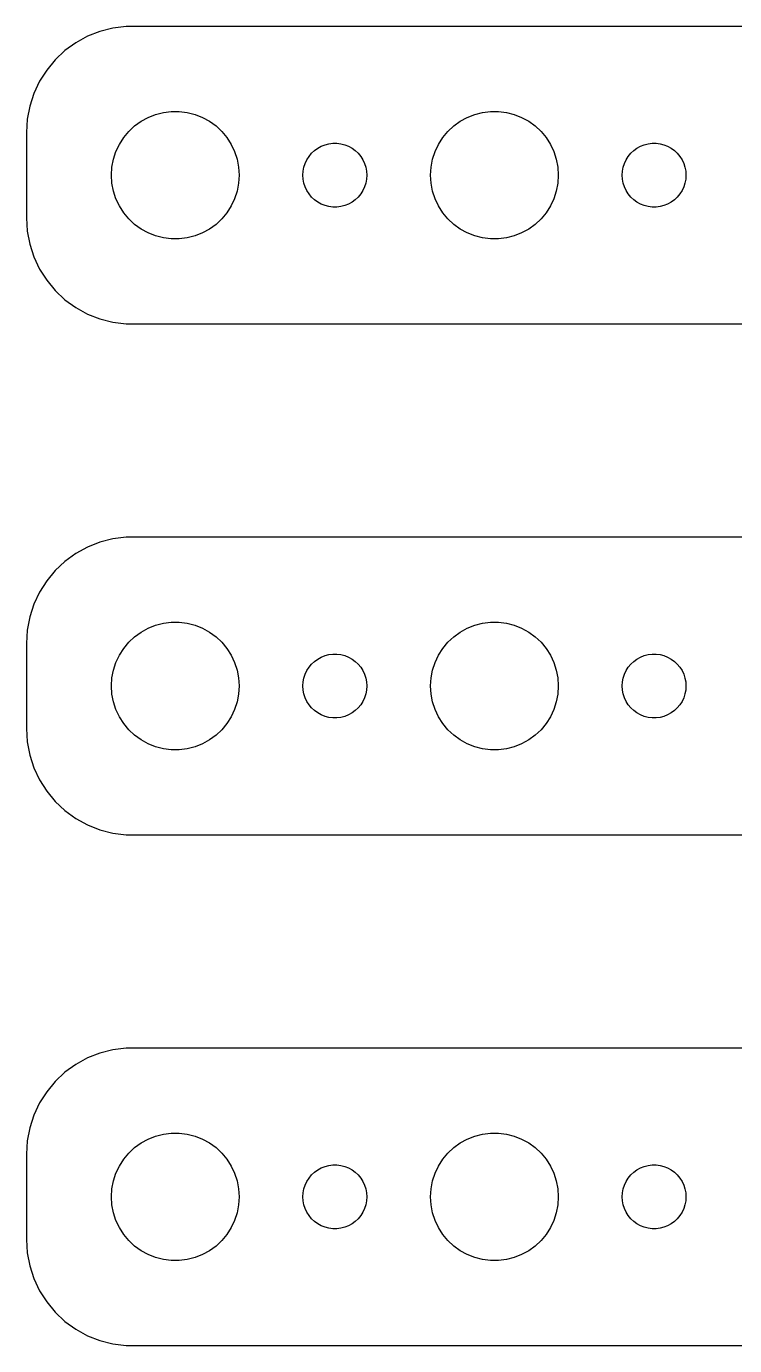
# Model space of a CAD drawing. Header units: metres. Extents: x -142 to 142, y 41 to 103.
# Drawn here: x -142 to -108.7, y 41 to 103 of the extents above; entities that cross this region are included whole.
import ezdxf

# ---------------------------------------------------------------- set-up
doc = ezdxf.new("R2010")
doc.units = ezdxf.units.M

msp = doc.modelspace()

# ---------------------------------------------------------------- linework, layer by layer
for p, q in [((-137.937, 102.911), (-138.545, 102.755)), ((-137.314, 102.99), (-137.937, 102.911)), ((137.314, 102.99), (-137.314, 102.99)), ((-139.129, 102.524), (-139.679, 102.222)), ((-138.545, 102.755), (-139.129, 102.524)), ((-140.187, 101.853), (-140.645, 101.423)), ((-139.679, 102.222), (-140.187, 101.853)), ((-140.645, 101.423), (-141.045, 100.939)), ((-141.382, 100.409), (-141.649, 99.8406)), ((-141.045, 100.939), (-141.382, 100.409)), ((-141.649, 99.8406), (-141.843, 99.2434)), ((-141.843, 99.2434), (-141.961, 98.6267)), ((-141.961, 98.6267), (-142, 98)), ((-136.607, 98.533), (-136.277, 98.7145)), ((-136.277, 98.7145), (-135.927, 98.8532)), ((-135.927, 98.8532), (-135.562, 98.9469)), ((-135.562, 98.9469), (-135.188, 98.9941)), ((-135.188, 98.9941), (-134.812, 98.9941)), ((-134.812, 98.9941), (-134.438, 98.9469)), ((-134.438, 98.9469), (-134.073, 98.8532)), ((-134.073, 98.8532), (-133.723, 98.7145)), ((-133.723, 98.7145), (-133.393, 98.533)), ((-121.607, 98.533), (-121.277, 98.7145)), ((-121.277, 98.7145), (-120.927, 98.8532)), ((-120.927, 98.8532), (-120.562, 98.9469)), ((-120.562, 98.9469), (-120.188, 98.9941)), ((-120.188, 98.9941), (-119.812, 98.9941)), ((-119.812, 98.9941), (-119.438, 98.9469)), ((-119.438, 98.9469), (-119.073, 98.8532)), ((-119.073, 98.8532), (-118.723, 98.7145)), ((-118.723, 98.7145), (-118.393, 98.533)), ((-142, 98), (-142, 94)), ((-137.427, 97.7634), (-137.187, 98.0536)), ((-137.187, 98.0536), (-136.912, 98.3115)), ((-136.912, 98.3115), (-136.607, 98.533)), ((-133.393, 98.533), (-133.088, 98.3115)), ((-133.088, 98.3115), (-132.813, 98.0536)), ((-132.813, 98.0536), (-132.573, 97.7634)), ((-122.427, 97.7634), (-122.187, 98.0536)), ((-122.187, 98.0536), (-121.912, 98.3115)), ((-121.912, 98.3115), (-121.607, 98.533)), ((-118.393, 98.533), (-118.088, 98.3115)), ((-118.088, 98.3115), (-117.813, 98.0536)), ((-117.813, 98.0536), (-117.573, 97.7634)), ((-137.789, 97.1044), (-137.629, 97.4453)), ((-137.629, 97.4453), (-137.427, 97.7634)), ((-132.573, 97.7634), (-132.371, 97.4453)), ((-132.371, 97.4453), (-132.211, 97.1044)), ((-128.304, 97.2665), (-128.139, 97.3572)), ((-128.139, 97.3572), (-127.964, 97.4266)), ((-127.964, 97.4266), (-127.781, 97.4734)), ((-127.781, 97.4734), (-127.594, 97.497)), ((-127.594, 97.497), (-127.406, 97.497)), ((-127.406, 97.497), (-127.219, 97.4734)), ((-127.219, 97.4734), (-127.036, 97.4266)), ((-127.036, 97.4266), (-126.861, 97.3572)), ((-126.861, 97.3572), (-126.696, 97.2665)), ((-122.789, 97.1044), (-122.629, 97.4453)), ((-122.629, 97.4453), (-122.427, 97.7634)), ((-117.573, 97.7634), (-117.371, 97.4453)), ((-117.371, 97.4453), (-117.211, 97.1044)), ((-113.304, 97.2665), (-113.139, 97.3572)), ((-113.139, 97.3572), (-112.964, 97.4266)), ((-112.964, 97.4266), (-112.781, 97.4734)), ((-112.781, 97.4734), (-112.594, 97.497)), ((-112.594, 97.497), (-112.406, 97.497)), ((-112.406, 97.497), (-112.219, 97.4734)), ((-112.219, 97.4734), (-112.036, 97.4266)), ((-112.036, 97.4266), (-111.861, 97.3572)), ((-111.861, 97.3572), (-111.696, 97.2665)), ((-137.976, 96.376), (-137.906, 96.7461)), ((-137.906, 96.7461), (-137.789, 97.1044)), ((-132.211, 97.1044), (-132.094, 96.7461)), ((-132.094, 96.7461), (-132.024, 96.376)), ((-128.895, 96.5522), (-128.814, 96.7226)), ((-128.814, 96.7226), (-128.714, 96.8817)), ((-128.714, 96.8817), (-128.593, 97.0268)), ((-128.593, 97.0268), (-128.456, 97.1558)), ((-128.456, 97.1558), (-128.304, 97.2665)), ((-126.696, 97.2665), (-126.544, 97.1558)), ((-126.544, 97.1558), (-126.407, 97.0268)), ((-126.407, 97.0268), (-126.286, 96.8817)), ((-126.286, 96.8817), (-126.186, 96.7226)), ((-126.186, 96.7226), (-126.105, 96.5522)), ((-122.976, 96.376), (-122.906, 96.7461)), ((-122.906, 96.7461), (-122.789, 97.1044)), ((-117.211, 97.1044), (-117.094, 96.7461)), ((-117.094, 96.7461), (-117.024, 96.376)), ((-113.895, 96.5522), (-113.814, 96.7226)), ((-113.814, 96.7226), (-113.714, 96.8817)), ((-113.714, 96.8817), (-113.593, 97.0268)), ((-113.593, 97.0268), (-113.456, 97.1558)), ((-113.456, 97.1558), (-113.304, 97.2665)), ((-111.696, 97.2665), (-111.544, 97.1558)), ((-111.544, 97.1558), (-111.407, 97.0268)), ((-111.407, 97.0268), (-111.286, 96.8817)), ((-111.286, 96.8817), (-111.186, 96.7226)), ((-111.186, 96.7226), (-111.105, 96.5522)), ((-138, 96), (-137.976, 96.376)), ((-132.024, 96.376), (-132, 96)), ((-129, 96), (-128.988, 96.188)), ((-128.988, 96.188), (-128.953, 96.373)), ((-128.953, 96.373), (-128.895, 96.5522)), ((-126.105, 96.5522), (-126.047, 96.373)), ((-126.047, 96.373), (-126.012, 96.188)), ((-126.012, 96.188), (-126, 96)), ((-123, 96), (-122.976, 96.376)), ((-117.024, 96.376), (-117, 96)), ((-114, 96), (-113.988, 96.188)), ((-113.988, 96.188), (-113.953, 96.373)), ((-113.953, 96.373), (-113.895, 96.5522)), ((-111.105, 96.5522), (-111.047, 96.373)), ((-111.047, 96.373), (-111.012, 96.188)), ((-111.012, 96.188), (-111, 96)), ((-137.976, 95.624), (-138, 96)), ((-137.906, 95.2539), (-137.976, 95.624)), ((-132.024, 95.624), (-132.094, 95.2539)), ((-132, 96), (-132.024, 95.624)), ((-128.988, 95.812), (-129, 96)), ((-128.953, 95.627), (-128.988, 95.812)), ((-128.895, 95.4478), (-128.953, 95.627)), ((-126.047, 95.627), (-126.105, 95.4478)), ((-126.012, 95.812), (-126.047, 95.627)), ((-126, 96), (-126.012, 95.812)), ((-122.976, 95.624), (-123, 96)), ((-122.906, 95.2539), (-122.976, 95.624)), ((-117.024, 95.624), (-117.094, 95.2539)), ((-117, 96), (-117.024, 95.624)), ((-113.988, 95.812), (-114, 96)), ((-113.953, 95.627), (-113.988, 95.812)), ((-113.895, 95.4478), (-113.953, 95.627)), ((-111.047, 95.627), (-111.105, 95.4478)), ((-111.012, 95.812), (-111.047, 95.627)), ((-111, 96), (-111.012, 95.812)), ((-137.789, 94.8956), (-137.906, 95.2539)), ((-137.629, 94.5547), (-137.789, 94.8956)), ((-132.211, 94.8956), (-132.371, 94.5547)), ((-132.094, 95.2539), (-132.211, 94.8956)), ((-128.814, 95.2774), (-128.895, 95.4478)), ((-128.714, 95.1183), (-128.814, 95.2774)), ((-128.593, 94.9732), (-128.714, 95.1183)), ((-128.456, 94.8442), (-128.593, 94.9732)), ((-128.304, 94.7335), (-128.456, 94.8442)), ((-126.544, 94.8442), (-126.696, 94.7335)), ((-126.407, 94.9732), (-126.544, 94.8442)), ((-126.286, 95.1183), (-126.407, 94.9732)), ((-126.186, 95.2774), (-126.286, 95.1183)), ((-126.105, 95.4478), (-126.186, 95.2774)), ((-122.789, 94.8956), (-122.906, 95.2539)), ((-122.629, 94.5547), (-122.789, 94.8956)), ((-117.211, 94.8956), (-117.371, 94.5547)), ((-117.094, 95.2539), (-117.211, 94.8956)), ((-113.814, 95.2774), (-113.895, 95.4478)), ((-113.714, 95.1183), (-113.814, 95.2774)), ((-113.593, 94.9732), (-113.714, 95.1183)), ((-113.456, 94.8442), (-113.593, 94.9732)), ((-113.304, 94.7335), (-113.456, 94.8442)), ((-111.544, 94.8442), (-111.696, 94.7335)), ((-111.407, 94.9732), (-111.544, 94.8442)), ((-111.286, 95.1183), (-111.407, 94.9732)), ((-111.186, 95.2774), (-111.286, 95.1183)), ((-111.105, 95.4478), (-111.186, 95.2774)), ((-137.427, 94.2366), (-137.629, 94.5547)), ((-137.187, 93.9464), (-137.427, 94.2366)), ((-132.573, 94.2366), (-132.813, 93.9464)), ((-132.371, 94.5547), (-132.573, 94.2366)), ((-128.139, 94.6428), (-128.304, 94.7335)), ((-127.964, 94.5734), (-128.139, 94.6428)), ((-127.781, 94.5266), (-127.964, 94.5734)), ((-127.594, 94.503), (-127.781, 94.5266)), ((-127.406, 94.503), (-127.594, 94.503)), ((-127.219, 94.5266), (-127.406, 94.503)), ((-127.036, 94.5734), (-127.219, 94.5266)), ((-126.861, 94.6428), (-127.036, 94.5734)), ((-126.696, 94.7335), (-126.861, 94.6428)), ((-122.427, 94.2366), (-122.629, 94.5547)), ((-122.187, 93.9464), (-122.427, 94.2366)), ((-117.573, 94.2366), (-117.813, 93.9464)), ((-117.371, 94.5547), (-117.573, 94.2366)), ((-113.139, 94.6428), (-113.304, 94.7335)), ((-112.964, 94.5734), (-113.139, 94.6428)), ((-112.781, 94.5266), (-112.964, 94.5734)), ((-112.594, 94.503), (-112.781, 94.5266)), ((-112.406, 94.503), (-112.594, 94.503)), ((-112.219, 94.5266), (-112.406, 94.503)), ((-112.036, 94.5734), (-112.219, 94.5266)), ((-111.861, 94.6428), (-112.036, 94.5734)), ((-111.696, 94.7335), (-111.861, 94.6428)), ((-142, 94), (-141.961, 93.3733)), ((-136.912, 93.6885), (-137.187, 93.9464)), ((-136.607, 93.467), (-136.912, 93.6885)), ((-133.088, 93.6885), (-133.393, 93.467)), ((-132.813, 93.9464), (-133.088, 93.6885)), ((-121.912, 93.6885), (-122.187, 93.9464)), ((-121.607, 93.467), (-121.912, 93.6885)), ((-118.088, 93.6885), (-118.393, 93.467)), ((-117.813, 93.9464), (-118.088, 93.6885)), ((-141.961, 93.3733), (-141.843, 92.7566)), ((-136.277, 93.2855), (-136.607, 93.467)), ((-135.927, 93.1468), (-136.277, 93.2855)), ((-135.562, 93.0531), (-135.927, 93.1468)), ((-135.188, 93.0059), (-135.562, 93.0531)), ((-134.812, 93.0059), (-135.188, 93.0059)), ((-134.438, 93.0531), (-134.812, 93.0059)), ((-134.073, 93.1468), (-134.438, 93.0531)), ((-133.723, 93.2855), (-134.073, 93.1468)), ((-133.393, 93.467), (-133.723, 93.2855)), ((-121.277, 93.2855), (-121.607, 93.467)), ((-120.927, 93.1468), (-121.277, 93.2855)), ((-120.562, 93.0531), (-120.927, 93.1468)), ((-120.188, 93.0059), (-120.562, 93.0531)), ((-119.812, 93.0059), (-120.188, 93.0059)), ((-119.438, 93.0531), (-119.812, 93.0059)), ((-119.073, 93.1468), (-119.438, 93.0531)), ((-118.723, 93.2855), (-119.073, 93.1468)), ((-118.393, 93.467), (-118.723, 93.2855)), ((-141.843, 92.7566), (-141.649, 92.1594)), ((-141.649, 92.1594), (-141.382, 91.5912)), ((-141.382, 91.5912), (-141.045, 91.0611)), ((-141.045, 91.0611), (-140.645, 90.5773)), ((-140.645, 90.5773), (-140.187, 90.1474)), ((-140.187, 90.1474), (-139.679, 89.7784)), ((-139.679, 89.7784), (-139.129, 89.4759)), ((-139.129, 89.4759), (-138.545, 89.2447)), ((-138.545, 89.2447), (-137.937, 89.0886)), ((-137.937, 89.0886), (-137.314, 89.0099)), ((-137.314, 89.0099), (137.314, 89.0099)), ((-138.545, 78.7553), (-139.129, 78.5241)), ((-137.937, 78.9114), (-138.545, 78.7553)), ((-137.314, 78.9901), (-137.937, 78.9114)), ((137.314, 78.9901), (-137.314, 78.9901)), ((-139.679, 78.2216), (-140.187, 77.8526)), ((-139.129, 78.5241), (-139.679, 78.2216)), ((-140.187, 77.8526), (-140.645, 77.4227)), ((-141.045, 76.9389), (-141.382, 76.4088)), ((-140.645, 77.4227), (-141.045, 76.9389)), ((-141.382, 76.4088), (-141.649, 75.8406)), ((-141.649, 75.8406), (-141.843, 75.2434)), ((-141.843, 75.2434), (-141.961, 74.6267)), ((-141.961, 74.6267), (-142, 74)), ((-136.912, 74.3115), (-136.607, 74.533)), ((-136.607, 74.533), (-136.277, 74.7145)), ((-136.277, 74.7145), (-135.927, 74.8532)), ((-135.927, 74.8532), (-135.562, 74.9469)), ((-135.562, 74.9469), (-135.188, 74.9941)), ((-135.188, 74.9941), (-134.812, 74.9941)), ((-134.812, 74.9941), (-134.438, 74.9469)), ((-134.438, 74.9469), (-134.073, 74.8532)), ((-134.073, 74.8532), (-133.723, 74.7145)), ((-133.723, 74.7145), (-133.393, 74.533)), ((-133.393, 74.533), (-133.088, 74.3115)), ((-121.912, 74.3115), (-121.607, 74.533)), ((-121.607, 74.533), (-121.277, 74.7145)), ((-121.277, 74.7145), (-120.927, 74.8532)), ((-120.927, 74.8532), (-120.562, 74.9469)), ((-120.562, 74.9469), (-120.188, 74.9941)), ((-120.188, 74.9941), (-119.812, 74.9941)), ((-119.812, 74.9941), (-119.438, 74.9469)), ((-119.438, 74.9469), (-119.073, 74.8532)), ((-119.073, 74.8532), (-118.723, 74.7145)), ((-118.723, 74.7145), (-118.393, 74.533)), ((-118.393, 74.533), (-118.088, 74.3115)), ((-142, 74), (-142, 70)), ((-137.629, 73.4453), (-137.427, 73.7634)), ((-137.427, 73.7634), (-137.187, 74.0536)), ((-137.187, 74.0536), (-136.912, 74.3115)), ((-133.088, 74.3115), (-132.813, 74.0536)), ((-132.813, 74.0536), (-132.573, 73.7634)), ((-132.573, 73.7634), (-132.371, 73.4453)), ((-122.629, 73.4453), (-122.427, 73.7634)), ((-122.427, 73.7634), (-122.187, 74.0536)), ((-122.187, 74.0536), (-121.912, 74.3115)), ((-118.088, 74.3115), (-117.813, 74.0536)), ((-117.813, 74.0536), (-117.573, 73.7634)), ((-117.573, 73.7634), (-117.371, 73.4453)), ((-137.789, 73.1044), (-137.629, 73.4453)), ((-132.371, 73.4453), (-132.211, 73.1044)), ((-128.593, 73.0268), (-128.456, 73.1558)), ((-128.456, 73.1558), (-128.304, 73.2665)), ((-128.304, 73.2665), (-128.139, 73.3572)), ((-128.139, 73.3572), (-127.964, 73.4266)), ((-127.964, 73.4266), (-127.781, 73.4734)), ((-127.781, 73.4734), (-127.594, 73.497)), ((-127.594, 73.497), (-127.406, 73.497)), ((-127.406, 73.497), (-127.219, 73.4734)), ((-127.219, 73.4734), (-127.036, 73.4266)), ((-127.036, 73.4266), (-126.861, 73.3572)), ((-126.861, 73.3572), (-126.696, 73.2665)), ((-126.696, 73.2665), (-126.544, 73.1558)), ((-126.544, 73.1558), (-126.407, 73.0268)), ((-122.789, 73.1044), (-122.629, 73.4453)), ((-117.371, 73.4453), (-117.211, 73.1044)), ((-113.593, 73.0268), (-113.456, 73.1558)), ((-113.456, 73.1558), (-113.304, 73.2665)), ((-113.304, 73.2665), (-113.139, 73.3572)), ((-113.139, 73.3572), (-112.964, 73.4266)), ((-112.964, 73.4266), (-112.781, 73.4734)), ((-112.781, 73.4734), (-112.594, 73.497)), ((-112.594, 73.497), (-112.406, 73.497)), ((-112.406, 73.497), (-112.219, 73.4734)), ((-112.219, 73.4734), (-112.036, 73.4266)), ((-112.036, 73.4266), (-111.861, 73.3572)), ((-111.861, 73.3572), (-111.696, 73.2665)), ((-111.696, 73.2665), (-111.544, 73.1558)), ((-111.544, 73.1558), (-111.407, 73.0268)), ((-137.976, 72.376), (-137.906, 72.7461)), ((-137.906, 72.7461), (-137.789, 73.1044)), ((-132.211, 73.1044), (-132.094, 72.7461)), ((-132.094, 72.7461), (-132.024, 72.376)), ((-128.953, 72.373), (-128.895, 72.5522)), ((-128.895, 72.5522), (-128.814, 72.7226)), ((-128.814, 72.7226), (-128.714, 72.8817)), ((-128.714, 72.8817), (-128.593, 73.0268)), ((-126.407, 73.0268), (-126.286, 72.8817)), ((-126.286, 72.8817), (-126.186, 72.7226)), ((-126.186, 72.7226), (-126.105, 72.5522)), ((-126.105, 72.5522), (-126.047, 72.373)), ((-122.976, 72.376), (-122.906, 72.7461)), ((-122.906, 72.7461), (-122.789, 73.1044)), ((-117.211, 73.1044), (-117.094, 72.7461)), ((-117.094, 72.7461), (-117.024, 72.376)), ((-113.953, 72.373), (-113.895, 72.5522)), ((-113.895, 72.5522), (-113.814, 72.7226)), ((-113.814, 72.7226), (-113.714, 72.8817)), ((-113.714, 72.8817), (-113.593, 73.0268)), ((-111.407, 73.0268), (-111.286, 72.8817)), ((-111.286, 72.8817), (-111.186, 72.7226)), ((-111.186, 72.7226), (-111.105, 72.5522)), ((-111.105, 72.5522), (-111.047, 72.373)), ((-138, 72), (-137.976, 72.376)), ((-137.976, 71.624), (-138, 72)), ((-132.024, 72.376), (-132, 72)), ((-132, 72), (-132.024, 71.624)), ((-129, 72), (-128.988, 72.188)), ((-128.988, 71.812), (-129, 72)), ((-128.988, 72.188), (-128.953, 72.373)), ((-126.047, 72.373), (-126.012, 72.188)), ((-126.012, 72.188), (-126, 72)), ((-126, 72), (-126.012, 71.812)), ((-123, 72), (-122.976, 72.376)), ((-122.976, 71.624), (-123, 72)), ((-117.024, 72.376), (-117, 72)), ((-117, 72), (-117.024, 71.624)), ((-114, 72), (-113.988, 72.188)), ((-113.988, 71.812), (-114, 72)), ((-113.988, 72.188), (-113.953, 72.373)), ((-111.047, 72.373), (-111.012, 72.188)), ((-111.012, 72.188), (-111, 72)), ((-111, 72), (-111.012, 71.812)), ((-137.906, 71.2539), (-137.976, 71.624)), ((-132.024, 71.624), (-132.094, 71.2539)), ((-128.953, 71.627), (-128.988, 71.812)), ((-128.895, 71.4478), (-128.953, 71.627)), ((-128.814, 71.2774), (-128.895, 71.4478)), ((-128.714, 71.1183), (-128.814, 71.2774)), ((-126.186, 71.2774), (-126.286, 71.1183)), ((-126.105, 71.4478), (-126.186, 71.2774)), ((-126.047, 71.627), (-126.105, 71.4478)), ((-126.012, 71.812), (-126.047, 71.627)), ((-122.906, 71.2539), (-122.976, 71.624)), ((-117.024, 71.624), (-117.094, 71.2539)), ((-113.953, 71.627), (-113.988, 71.812)), ((-113.895, 71.4478), (-113.953, 71.627)), ((-113.814, 71.2774), (-113.895, 71.4478)), ((-113.714, 71.1183), (-113.814, 71.2774)), ((-111.186, 71.2774), (-111.286, 71.1183)), ((-111.105, 71.4478), (-111.186, 71.2774)), ((-111.047, 71.627), (-111.105, 71.4478)), ((-111.012, 71.812), (-111.047, 71.627)), ((-137.789, 70.8956), (-137.906, 71.2539)), ((-137.629, 70.5547), (-137.789, 70.8956)), ((-132.211, 70.8956), (-132.371, 70.5547)), ((-132.094, 71.2539), (-132.211, 70.8956)), ((-128.593, 70.9732), (-128.714, 71.1183)), ((-128.456, 70.8442), (-128.593, 70.9732)), ((-128.304, 70.7335), (-128.456, 70.8442)), ((-128.139, 70.6428), (-128.304, 70.7335)), ((-126.696, 70.7335), (-126.861, 70.6428)), ((-126.544, 70.8442), (-126.696, 70.7335)), ((-126.407, 70.9732), (-126.544, 70.8442)), ((-126.286, 71.1183), (-126.407, 70.9732)), ((-122.789, 70.8956), (-122.906, 71.2539)), ((-122.629, 70.5547), (-122.789, 70.8956)), ((-117.211, 70.8956), (-117.371, 70.5547)), ((-117.094, 71.2539), (-117.211, 70.8956)), ((-113.593, 70.9732), (-113.714, 71.1183)), ((-113.456, 70.8442), (-113.593, 70.9732)), ((-113.304, 70.7335), (-113.456, 70.8442)), ((-113.139, 70.6428), (-113.304, 70.7335)), ((-111.696, 70.7335), (-111.861, 70.6428)), ((-111.544, 70.8442), (-111.696, 70.7335)), ((-111.407, 70.9732), (-111.544, 70.8442)), ((-111.286, 71.1183), (-111.407, 70.9732)), ((-137.427, 70.2366), (-137.629, 70.5547)), ((-137.187, 69.9464), (-137.427, 70.2366)), ((-132.573, 70.2366), (-132.813, 69.9464)), ((-132.371, 70.5547), (-132.573, 70.2366)), ((-127.964, 70.5734), (-128.139, 70.6428)), ((-127.781, 70.5266), (-127.964, 70.5734)), ((-127.594, 70.503), (-127.781, 70.5266)), ((-127.406, 70.503), (-127.594, 70.503)), ((-127.219, 70.5266), (-127.406, 70.503)), ((-127.036, 70.5734), (-127.219, 70.5266)), ((-126.861, 70.6428), (-127.036, 70.5734)), ((-122.427, 70.2366), (-122.629, 70.5547)), ((-122.187, 69.9464), (-122.427, 70.2366)), ((-117.573, 70.2366), (-117.813, 69.9464)), ((-117.371, 70.5547), (-117.573, 70.2366)), ((-112.964, 70.5734), (-113.139, 70.6428)), ((-112.781, 70.5266), (-112.964, 70.5734)), ((-112.594, 70.503), (-112.781, 70.5266)), ((-112.406, 70.503), (-112.594, 70.503)), ((-112.219, 70.5266), (-112.406, 70.503)), ((-112.036, 70.5734), (-112.219, 70.5266)), ((-111.861, 70.6428), (-112.036, 70.5734)), ((-142, 70), (-141.961, 69.3733)), ((-136.912, 69.6885), (-137.187, 69.9464)), ((-136.607, 69.467), (-136.912, 69.6885)), ((-136.277, 69.2855), (-136.607, 69.467)), ((-133.393, 69.467), (-133.723, 69.2855)), ((-133.088, 69.6885), (-133.393, 69.467)), ((-132.813, 69.9464), (-133.088, 69.6885)), ((-121.912, 69.6885), (-122.187, 69.9464)), ((-121.607, 69.467), (-121.912, 69.6885)), ((-121.277, 69.2855), (-121.607, 69.467)), ((-118.393, 69.467), (-118.723, 69.2855)), ((-118.088, 69.6885), (-118.393, 69.467)), ((-117.813, 69.9464), (-118.088, 69.6885)), ((-141.961, 69.3733), (-141.843, 68.7566)), ((-135.927, 69.1468), (-136.277, 69.2855)), ((-135.562, 69.0531), (-135.927, 69.1468)), ((-135.188, 69.0059), (-135.562, 69.0531)), ((-134.812, 69.0059), (-135.188, 69.0059)), ((-134.438, 69.0531), (-134.812, 69.0059)), ((-134.073, 69.1468), (-134.438, 69.0531)), ((-133.723, 69.2855), (-134.073, 69.1468)), ((-120.927, 69.1468), (-121.277, 69.2855)), ((-120.562, 69.0531), (-120.927, 69.1468)), ((-120.188, 69.0059), (-120.562, 69.0531)), ((-119.812, 69.0059), (-120.188, 69.0059)), ((-119.438, 69.0531), (-119.812, 69.0059)), ((-119.073, 69.1468), (-119.438, 69.0531)), ((-118.723, 69.2855), (-119.073, 69.1468)), ((-141.843, 68.7566), (-141.649, 68.1594)), ((-141.649, 68.1594), (-141.382, 67.5912)), ((-141.382, 67.5912), (-141.045, 67.0611)), ((-141.045, 67.0611), (-140.645, 66.5773)), ((-140.645, 66.5773), (-140.187, 66.1474)), ((-140.187, 66.1474), (-139.679, 65.7784)), ((-139.679, 65.7784), (-139.129, 65.4759)), ((-139.129, 65.4759), (-138.545, 65.2447)), ((-138.545, 65.2447), (-137.937, 65.0886)), ((-137.937, 65.0886), (-137.314, 65.0099)), ((-137.314, 65.0099), (137.314, 65.0099)), ((-138.545, 54.7553), (-139.129, 54.5241)), ((-137.937, 54.9114), (-138.545, 54.7553)), ((-137.314, 54.9901), (-137.937, 54.9114)), ((137.314, 54.9901), (-137.314, 54.9901)), ((-139.679, 54.2216), (-140.187, 53.8526)), ((-139.129, 54.5241), (-139.679, 54.2216)), ((-140.645, 53.4227), (-141.045, 52.9389)), ((-140.187, 53.8526), (-140.645, 53.4227)), ((-141.045, 52.9389), (-141.382, 52.4088)), ((-141.382, 52.4088), (-141.649, 51.8406)), ((-141.649, 51.8406), (-141.843, 51.2434)), ((-141.843, 51.2434), (-141.961, 50.6267)), ((-136.277, 50.7145), (-135.927, 50.8532)), ((-135.927, 50.8532), (-135.562, 50.9469)), ((-135.562, 50.9469), (-135.188, 50.9941)), ((-135.188, 50.9941), (-134.812, 50.9941)), ((-134.812, 50.9941), (-134.438, 50.9469)), ((-134.438, 50.9469), (-134.073, 50.8532)), ((-134.073, 50.8532), (-133.723, 50.7145)), ((-121.277, 50.7145), (-120.927, 50.8532)), ((-120.927, 50.8532), (-120.562, 50.9469)), ((-120.562, 50.9469), (-120.188, 50.9941)), ((-120.188, 50.9941), (-119.812, 50.9941)), ((-119.812, 50.9941), (-119.438, 50.9469)), ((-119.438, 50.9469), (-119.073, 50.8532)), ((-119.073, 50.8532), (-118.723, 50.7145)), ((-141.961, 50.6267), (-142, 50)), ((-137.187, 50.0536), (-136.912, 50.3115)), ((-136.912, 50.3115), (-136.607, 50.533)), ((-136.607, 50.533), (-136.277, 50.7145)), ((-133.723, 50.7145), (-133.393, 50.533)), ((-133.393, 50.533), (-133.088, 50.3115)), ((-133.088, 50.3115), (-132.813, 50.0536)), ((-122.187, 50.0536), (-121.912, 50.3115)), ((-121.912, 50.3115), (-121.607, 50.533)), ((-121.607, 50.533), (-121.277, 50.7145)), ((-118.723, 50.7145), (-118.393, 50.533)), ((-118.393, 50.533), (-118.088, 50.3115)), ((-118.088, 50.3115), (-117.813, 50.0536)), ((-142, 50), (-142, 46)), ((-137.629, 49.4453), (-137.427, 49.7634)), ((-137.427, 49.7634), (-137.187, 50.0536)), ((-132.813, 50.0536), (-132.573, 49.7634)), ((-132.573, 49.7634), (-132.371, 49.4453)), ((-122.629, 49.4453), (-122.427, 49.7634)), ((-122.427, 49.7634), (-122.187, 50.0536)), ((-117.813, 50.0536), (-117.573, 49.7634)), ((-117.573, 49.7634), (-117.371, 49.4453)), ((-137.906, 48.7461), (-137.789, 49.1044)), ((-137.789, 49.1044), (-137.629, 49.4453)), ((-132.371, 49.4453), (-132.211, 49.1044)), ((-132.211, 49.1044), (-132.094, 48.7461)), ((-128.714, 48.8817), (-128.593, 49.0268)), ((-128.593, 49.0268), (-128.456, 49.1558)), ((-128.456, 49.1558), (-128.304, 49.2665)), ((-128.304, 49.2665), (-128.139, 49.3572)), ((-128.139, 49.3572), (-127.964, 49.4266)), ((-127.964, 49.4266), (-127.781, 49.4734)), ((-127.781, 49.4734), (-127.594, 49.497)), ((-127.594, 49.497), (-127.406, 49.497)), ((-127.406, 49.497), (-127.219, 49.4734)), ((-127.219, 49.4734), (-127.036, 49.4266)), ((-127.036, 49.4266), (-126.861, 49.3572)), ((-126.861, 49.3572), (-126.696, 49.2665)), ((-126.696, 49.2665), (-126.544, 49.1558)), ((-126.544, 49.1558), (-126.407, 49.0268)), ((-126.407, 49.0268), (-126.286, 48.8817)), ((-122.906, 48.7461), (-122.789, 49.1044)), ((-122.789, 49.1044), (-122.629, 49.4453)), ((-117.371, 49.4453), (-117.211, 49.1044)), ((-117.211, 49.1044), (-117.094, 48.7461)), ((-113.714, 48.8817), (-113.593, 49.0268)), ((-113.593, 49.0268), (-113.456, 49.1558)), ((-113.456, 49.1558), (-113.304, 49.2665)), ((-113.304, 49.2665), (-113.139, 49.3572)), ((-113.139, 49.3572), (-112.964, 49.4266)), ((-112.964, 49.4266), (-112.781, 49.4734)), ((-112.781, 49.4734), (-112.594, 49.497)), ((-112.594, 49.497), (-112.406, 49.497)), ((-112.406, 49.497), (-112.219, 49.4734)), ((-112.219, 49.4734), (-112.036, 49.4266)), ((-112.036, 49.4266), (-111.861, 49.3572)), ((-111.861, 49.3572), (-111.696, 49.2665)), ((-111.696, 49.2665), (-111.544, 49.1558)), ((-111.544, 49.1558), (-111.407, 49.0268)), ((-111.407, 49.0268), (-111.286, 48.8817)), ((-138, 48), (-137.976, 48.376)), ((-137.976, 48.376), (-137.906, 48.7461)), ((-132.094, 48.7461), (-132.024, 48.376)), ((-132.024, 48.376), (-132, 48)), ((-128.988, 48.188), (-128.953, 48.373)), ((-128.953, 48.373), (-128.895, 48.5522)), ((-128.895, 48.5522), (-128.814, 48.7226)), ((-128.814, 48.7226), (-128.714, 48.8817)), ((-126.286, 48.8817), (-126.186, 48.7226)), ((-126.186, 48.7226), (-126.105, 48.5522)), ((-126.105, 48.5522), (-126.047, 48.373)), ((-126.047, 48.373), (-126.012, 48.188)), ((-123, 48), (-122.976, 48.376)), ((-122.976, 48.376), (-122.906, 48.7461)), ((-117.094, 48.7461), (-117.024, 48.376)), ((-117.024, 48.376), (-117, 48)), ((-113.988, 48.188), (-113.953, 48.373)), ((-113.953, 48.373), (-113.895, 48.5522)), ((-113.895, 48.5522), (-113.814, 48.7226)), ((-113.814, 48.7226), (-113.714, 48.8817)), ((-111.286, 48.8817), (-111.186, 48.7226)), ((-111.186, 48.7226), (-111.105, 48.5522)), ((-111.105, 48.5522), (-111.047, 48.373)), ((-111.047, 48.373), (-111.012, 48.188)), ((-137.976, 47.624), (-138, 48)), ((-132, 48), (-132.024, 47.624)), ((-129, 48), (-128.988, 48.188)), ((-128.988, 47.812), (-129, 48)), ((-128.953, 47.627), (-128.988, 47.812)), ((-126.012, 47.812), (-126.047, 47.627)), ((-126.012, 48.188), (-126, 48)), ((-126, 48), (-126.012, 47.812)), ((-122.976, 47.624), (-123, 48)), ((-117, 48), (-117.024, 47.624)), ((-114, 48), (-113.988, 48.188)), ((-113.988, 47.812), (-114, 48)), ((-113.953, 47.627), (-113.988, 47.812)), ((-111.012, 47.812), (-111.047, 47.627)), ((-111.012, 48.188), (-111, 48)), ((-111, 48), (-111.012, 47.812)), ((-137.906, 47.2539), (-137.976, 47.624)), ((-137.789, 46.8956), (-137.906, 47.2539)), ((-132.094, 47.2539), (-132.211, 46.8956)), ((-132.024, 47.624), (-132.094, 47.2539)), ((-128.895, 47.4478), (-128.953, 47.627)), ((-128.814, 47.2774), (-128.895, 47.4478)), ((-128.714, 47.1183), (-128.814, 47.2774)), ((-128.593, 46.9732), (-128.714, 47.1183)), ((-126.286, 47.1183), (-126.407, 46.9732)), ((-126.186, 47.2774), (-126.286, 47.1183)), ((-126.105, 47.4478), (-126.186, 47.2774)), ((-126.047, 47.627), (-126.105, 47.4478)), ((-122.906, 47.2539), (-122.976, 47.624)), ((-122.789, 46.8956), (-122.906, 47.2539)), ((-117.094, 47.2539), (-117.211, 46.8956)), ((-117.024, 47.624), (-117.094, 47.2539)), ((-113.895, 47.4478), (-113.953, 47.627)), ((-113.814, 47.2774), (-113.895, 47.4478)), ((-113.714, 47.1183), (-113.814, 47.2774)), ((-113.593, 46.9732), (-113.714, 47.1183)), ((-111.286, 47.1183), (-111.407, 46.9732)), ((-111.186, 47.2774), (-111.286, 47.1183)), ((-111.105, 47.4478), (-111.186, 47.2774)), ((-111.047, 47.627), (-111.105, 47.4478)), ((-137.629, 46.5547), (-137.789, 46.8956)), ((-137.427, 46.2366), (-137.629, 46.5547)), ((-132.371, 46.5547), (-132.573, 46.2366)), ((-132.211, 46.8956), (-132.371, 46.5547)), ((-128.456, 46.8442), (-128.593, 46.9732)), ((-128.304, 46.7335), (-128.456, 46.8442)), ((-128.139, 46.6428), (-128.304, 46.7335)), ((-127.964, 46.5734), (-128.139, 46.6428)), ((-127.781, 46.5266), (-127.964, 46.5734)), ((-127.594, 46.503), (-127.781, 46.5266)), ((-127.406, 46.503), (-127.594, 46.503)), ((-127.219, 46.5266), (-127.406, 46.503)), ((-127.036, 46.5734), (-127.219, 46.5266)), ((-126.861, 46.6428), (-127.036, 46.5734)), ((-126.696, 46.7335), (-126.861, 46.6428)), ((-126.544, 46.8442), (-126.696, 46.7335)), ((-126.407, 46.9732), (-126.544, 46.8442)), ((-122.629, 46.5547), (-122.789, 46.8956)), ((-122.427, 46.2366), (-122.629, 46.5547)), ((-117.371, 46.5547), (-117.573, 46.2366)), ((-117.211, 46.8956), (-117.371, 46.5547)), ((-113.456, 46.8442), (-113.593, 46.9732)), ((-113.304, 46.7335), (-113.456, 46.8442)), ((-113.139, 46.6428), (-113.304, 46.7335)), ((-112.964, 46.5734), (-113.139, 46.6428)), ((-112.781, 46.5266), (-112.964, 46.5734)), ((-112.594, 46.503), (-112.781, 46.5266)), ((-112.406, 46.503), (-112.594, 46.503)), ((-112.219, 46.5266), (-112.406, 46.503)), ((-112.036, 46.5734), (-112.219, 46.5266)), ((-111.861, 46.6428), (-112.036, 46.5734)), ((-111.696, 46.7335), (-111.861, 46.6428)), ((-111.544, 46.8442), (-111.696, 46.7335)), ((-111.407, 46.9732), (-111.544, 46.8442)), ((-142, 46), (-141.961, 45.3733)), ((-137.187, 45.9464), (-137.427, 46.2366)), ((-136.912, 45.6885), (-137.187, 45.9464)), ((-132.813, 45.9464), (-133.088, 45.6885)), ((-132.573, 46.2366), (-132.813, 45.9464)), ((-122.187, 45.9464), (-122.427, 46.2366)), ((-121.912, 45.6885), (-122.187, 45.9464)), ((-117.813, 45.9464), (-118.088, 45.6885)), ((-117.573, 46.2366), (-117.813, 45.9464)), ((-141.961, 45.3733), (-141.843, 44.7566)), ((-136.607, 45.467), (-136.912, 45.6885)), ((-136.277, 45.2855), (-136.607, 45.467)), ((-135.927, 45.1468), (-136.277, 45.2855)), ((-133.723, 45.2855), (-134.073, 45.1468)), ((-133.393, 45.467), (-133.723, 45.2855)), ((-133.088, 45.6885), (-133.393, 45.467)), ((-121.607, 45.467), (-121.912, 45.6885)), ((-121.277, 45.2855), (-121.607, 45.467)), ((-120.927, 45.1468), (-121.277, 45.2855)), ((-118.723, 45.2855), (-119.073, 45.1468)), ((-118.393, 45.467), (-118.723, 45.2855)), ((-118.088, 45.6885), (-118.393, 45.467)), ((-141.843, 44.7566), (-141.649, 44.1594)), ((-135.562, 45.0531), (-135.927, 45.1468)), ((-135.188, 45.0059), (-135.562, 45.0531)), ((-134.812, 45.0059), (-135.188, 45.0059)), ((-134.438, 45.0531), (-134.812, 45.0059)), ((-134.073, 45.1468), (-134.438, 45.0531)), ((-120.562, 45.0531), (-120.927, 45.1468)), ((-120.188, 45.0059), (-120.562, 45.0531)), ((-119.812, 45.0059), (-120.188, 45.0059)), ((-119.438, 45.0531), (-119.812, 45.0059)), ((-119.073, 45.1468), (-119.438, 45.0531)), ((-141.649, 44.1594), (-141.382, 43.5912)), ((-141.382, 43.5912), (-141.045, 43.0611)), ((-141.045, 43.0611), (-140.645, 42.5773)), ((-140.645, 42.5773), (-140.187, 42.1474)), ((-140.187, 42.1474), (-139.679, 41.7784)), ((-139.679, 41.7784), (-139.129, 41.4759)), ((-139.129, 41.4759), (-138.545, 41.2447)), ((-138.545, 41.2447), (-137.937, 41.0886)), ((-137.937, 41.0886), (-137.314, 41.0099)), ((-137.314, 41.0099), (137.314, 41.0099))]:
    msp.add_line(p, q)

doc.saveas('drawing.dxf')
